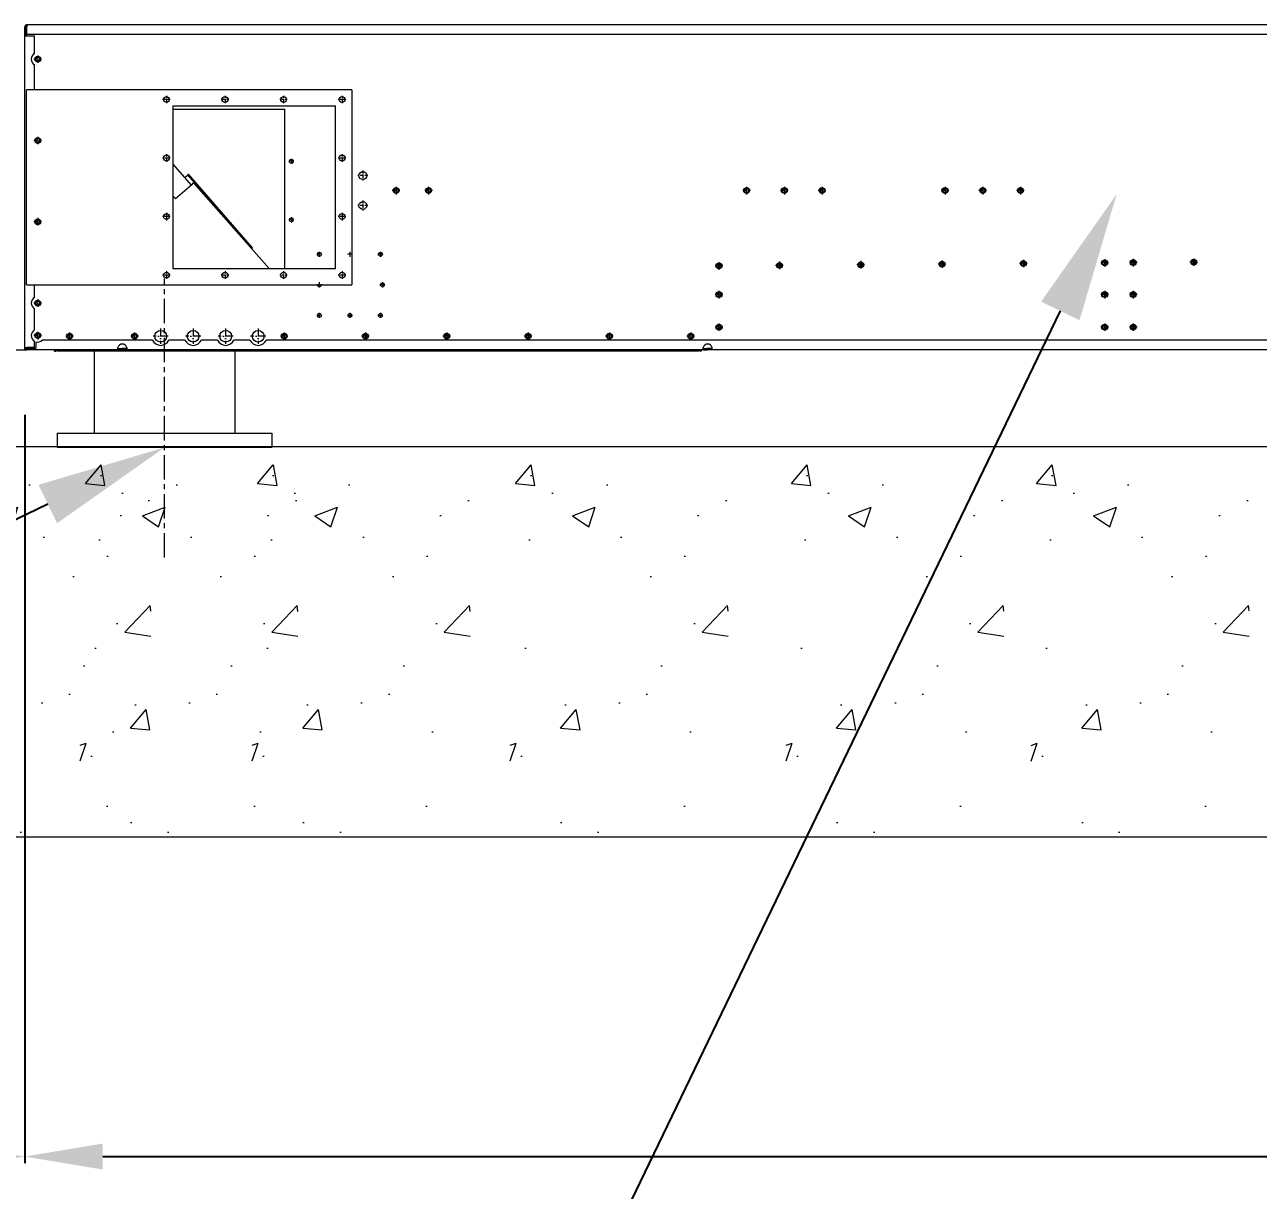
# Model space of a CAD drawing. Header units: millimetres. Extents: x -662849 to 32847, y -140377 to 24217.
# Drawn here: x 12746 to 14642, y 8610 to 10402 of the extents above; entities that cross this region are included whole.
import ezdxf
from ezdxf import colors
from ezdxf.entities.mleader import LeaderData, LeaderLine
from ezdxf.math import Vec2, Vec3

# ---------------------------------------------------------------- set-up
doc = ezdxf.new("R2010")
doc.units = ezdxf.units.MM
doc.linetypes.add('CENTER', pattern=[2, 1.25, -0.25, 0.25, -0.25])
doc.linetypes.add('DASHDOT', pattern=[18.5, 12, -3, 0.5, -3])
for name, color, linetype in [('center', 1, 'CENTER'), ('냉각탑_dim', 1, 'Continuous'), ('냉각탑_기초', 23, 'Continuous')]:
    doc.layers.add(name, color=color, linetype=linetype)
doc.styles.get("Standard").update_dxf_attribs({"font": 'arial.ttf'})
doc.dimstyles.new('1.40', dxfattribs={"dimscale": 20, "dimtxt": 1.5, "dimasz": 1, "dimexe": 0.5, "dimexo": 0.5, "dimgap": 0.5, "dimtad": 1, "dimdec": 0, "dimzin": 0, "dimdsep": 46, "dimtxsty": 'Standard', "dimcen": 0, "dimclrd": 2, "dimclre": 2, "dimclrt": 3, "dimadec": 0, "dimazin": 0, "dimtfac": 1, "dimtdec": 0, "dimtmove": 0, "dimatfit": 0, "dimfxl": 1, "dimtolj": 1, "dimtzin": 0, "dimlwd": -1, "dimlwe": -1, "dimarcsym": 0})

# ---------------------------------------------------------------- blocks, each defined once
blk = doc.blocks.new('*D478')
at = {"color": 2, "transparency": 16777216}
for p, q in [((11745.6, 9802.4), (11745.6, 8652.3)), ((12745.6, 9802.4), (12745.6, 8652.3)), ((11865.6, 8662.3), (12625.6, 8662.3))]:
    blk.add_line(p, q, dxfattribs=at)
for points in [[(11865.6, 8682.3), (11865.6, 8642.3), (11745.6, 8662.3)], [(12625.6, 8682.3), (12625.6, 8642.3), (12745.6, 8662.3)]]:
    blk.add_solid(points, dxfattribs=at)
at = {"layer": 'Defpoints', "color": 0, "transparency": 16777216}
for p in [(11745.6, 9902.4), (12745.6, 9902.4), (12745.6, 8662.3)]:
    blk.add_point(p, dxfattribs=at)
at = {"color": 3, "lineweight": 20, "transparency": 16777216, "insert": (12245.6, 8793.8), "char_height": 140, "attachment_point": 5}
blk.add_mtext('\\A1;1000', dxfattribs=at)
blk = doc.blocks.new('*D479')
at = {"color": 2, "transparency": 16777216}
for p, q in [((12745.6, 9802.4), (12745.6, 8652.3)), ((18145.6, 9802.4), (18145.6, 8652.3)), ((12865.6, 8662.3), (18025.6, 8662.3))]:
    blk.add_line(p, q, dxfattribs=at)
for points in [[(12865.6, 8682.3), (12865.6, 8642.3), (12745.6, 8662.3)], [(18025.6, 8682.3), (18025.6, 8642.3), (18145.6, 8662.3)]]:
    blk.add_solid(points, dxfattribs=at)
at = {"layer": 'Defpoints', "color": 0, "transparency": 16777216}
for p in [(12745.6, 9902.4), (18145.6, 9902.4), (18145.6, 8662.3)]:
    blk.add_point(p, dxfattribs=at)
at = {"color": 3, "lineweight": 20, "transparency": 16777216, "insert": (15445.6, 8793.8), "char_height": 140, "attachment_point": 5}
blk.add_mtext('\\A1;5400', dxfattribs=at)
blk = doc.blocks.new('*D483')
at = {"color": 2, "transparency": 16777216}
for p, q in [((11045.6, 9654), (11045.6, 7954.6)), ((19245.6, 9654), (19245.6, 7954.6)), ((11165.6, 7964.6), (19125.6, 7964.6))]:
    blk.add_line(p, q, dxfattribs=at)
for points in [[(11165.6, 7984.6), (11165.6, 7944.6), (11045.6, 7964.6)], [(19125.6, 7984.6), (19125.6, 7944.6), (19245.6, 7964.6)]]:
    blk.add_solid(points, dxfattribs=at)
at = {"layer": 'Defpoints', "color": 0, "transparency": 16777216}
for p in [(11045.6, 9754), (19245.6, 9754), (19245.6, 7964.6)]:
    blk.add_point(p, dxfattribs=at)
at = {"color": 3, "lineweight": 20, "transparency": 16777216, "insert": (15145.6, 8096.1), "char_height": 140, "attachment_point": 5}
blk.add_mtext('\\A1;8200', dxfattribs=at)
blk = doc.blocks.new('1')
at = {"color": 7, "lineweight": 20, "ltscale": 0.3375}
for p, q in [((12745.6, 10385.4), (12745.6, 10398.9)), ((12747.6, 10398.9), (12747.6, 10385.4)), ((12749.1, 9904.4), (12762.6, 9904.4)), ((12762.6, 9902.4), (12749.1, 9902.4))]:
    blk.add_line(p, q, dxfattribs=at)
at = {"color": 7, "lineweight": 20, "ltscale": 0.05}
for p, q in [((12745.6, 10398.9), (12747.6, 10398.9)), ((12749.1, 9902.4), (12749.1, 9904.4)), ((12888.8, 9902.4), (12888.8, 9904.4)), ((12902.3, 9902.4), (12902.3, 9904.4)), ((13788.8, 9902.4), (13788.8, 9904.4)), ((13802.3, 9902.4), (13802.3, 9904.4)), ((12791.6, 9900.4), (12793.6, 9900.4)), ((13785.6, 9900.4), (13783.6, 9900.4))]:
    blk.add_line(p, q, dxfattribs=at)
at = {"color": 7, "lineweight": 20, "ltscale": 0.0375}
for p, q in [((12747.6, 10398.9), (12749.1, 10398.9)), ((12995.4, 10170.6), (12996.5, 10171.6)), ((12996.5, 10171.6), (12997.6, 10172.6)), ((13094.9, 10058.4), (13096, 10059.4)), ((12749.1, 9904.4), (12749.1, 9905.9))]:
    blk.add_line(p, q, dxfattribs=at)
at = {"color": 7, "lineweight": 20}
for p, q in [((15742.1, 10402.4), (12749.1, 10402.4)), ((12745.6, 9905.9), (12745.6, 10385.4)), ((15304.4, 10387.4), (12749.1, 10387.4)), ((12760.6, 10358.1), (12760.6, 10385.4)), ((12760.6, 10302.4), (12760.6, 10340.7)), ((12748.6, 10002.4), (12748.6, 10302.4)), ((13248.6, 10302.4), (12748.6, 10302.4)), ((13248.6, 10302.4), (13248.6, 10002.4)), ((12973.6, 10277.4), (13223.6, 10277.4)), ((12973.6, 10277.4), (12973.6, 10027.4)), ((12973.6, 10272.4), (13145.6, 10272.4)), ((13145.6, 10027.4), (13145.6, 10272.4)), ((13223.6, 10027.4), (13223.6, 10277.4)), ((12973.6, 10188.1), (13001.7, 10155.7)), ((13094.9, 10058.4), (12996.5, 10171.6)), ((13096, 10059.4), (12997.6, 10172.6)), ((13002.4, 10156.4), (12977.7, 10134.5)), ((13121.7, 10027.4), (13005.4, 10159)), ((12973.6, 10027.4), (13223.6, 10027.4)), ((12748.6, 10002.4), (13248.6, 10002.4)), ((12760.6, 9933.1), (12760.6, 9965.7)), ((12888.8, 9902.4), (12762.6, 9902.4)), ((12941.9, 9917.4), (12772.7, 9917.4)), ((13788.8, 9902.4), (12902.3, 9902.4)), ((12991.9, 9917.4), (12967.2, 9917.4)), ((13041.9, 9917.4), (13017.2, 9917.4)), ((13091.9, 9917.4), (13067.2, 9917.4)), ((15373.9, 9917.4), (13117.2, 9917.4)), ((14688.8, 9902.4), (13802.3, 9902.4)), ((13782.1, 9900.4), (12795.1, 9900.4)), ((12852.6, 9900.4), (12852.6, 9774.4)), ((13068.9, 9900.4), (13068.9, 9774.4)), ((12795.7, 9774.4), (13125.7, 9774.4)), ((12795.7, 9774.4), (12795.7, 9752.4)), ((13125.7, 9774.4), (13125.7, 9752.4)), ((13125.7, 9752.4), (12795.7, 9752.4))]:
    blk.add_line(p, q, dxfattribs=at)
at = {"color": 7, "lineweight": 20, "ltscale": 0.0875}
for p, q in [((12749.1, 10402.4), (12749.1, 10398.9)), ((12745.6, 10385.4), (12749.1, 10385.4)), ((12745.6, 9905.9), (12749.1, 9905.9)), ((12762.6, 9902.4), (12762.6, 9905.9))]:
    blk.add_line(p, q, dxfattribs=at)
at = {"color": 7, "lineweight": 20, "ltscale": 0.2875}
for p, q in [((12749.1, 10387.4), (12749.1, 10398.9)), ((12749.1, 10385.4), (12760.6, 10385.4)), ((12760.6, 9905.9), (12749.1, 9905.9))]:
    blk.add_line(p, q, dxfattribs=at)
at = {"color": 7, "linetype": 'DASHDOT', "lineweight": 20, "ltscale": 0.292499}
for p, q in [((12771.4, 10349.4), (12759.7, 10349.4)), ((12969.4, 10287.4), (12957.7, 10287.4)), ((13059.4, 10287.4), (13047.7, 10287.4)), ((13149.4, 10287.4), (13137.7, 10287.4)), ((13239.4, 10287.4), (13227.7, 10287.4)), ((12771.4, 10224.4), (12759.7, 10224.4)), ((12969.4, 10197.4), (12957.7, 10197.4)), ((13239.4, 10197.4), (13227.7, 10197.4)), ((13322.4, 10147.4), (13310.7, 10147.4)), ((13372.4, 10147.4), (13360.7, 10147.4)), ((13861.4, 10147.4), (13849.7, 10147.4)), ((13919.4, 10147.4), (13907.7, 10147.4)), ((13977.4, 10147.4), (13965.7, 10147.4)), ((14166.4, 10147.4), (14154.7, 10147.4)), ((14224.4, 10147.4), (14212.7, 10147.4)), ((14282.4, 10147.4), (14270.7, 10147.4)), ((12771.4, 10099.4), (12759.7, 10099.4)), ((12969.4, 10107.4), (12957.7, 10107.4)), ((13239.4, 10107.4), (13227.7, 10107.4)), ((14161.9, 10034.3), (14150.2, 10034.3)), ((14286.9, 10035.3), (14275.2, 10035.3)), ((14411.9, 10036.2), (14400.2, 10036.2)), ((14455.9, 10036.6), (14444.2, 10036.6)), ((14548.9, 10037.3), (14537.2, 10037.3)), ((12969.4, 10017.4), (12957.7, 10017.4)), ((13059.4, 10017.4), (13047.7, 10017.4)), ((13149.4, 10017.4), (13137.7, 10017.4)), ((13239.4, 10017.4), (13227.7, 10017.4)), ((13818.9, 10031.6), (13807.2, 10031.6)), ((13911.9, 10032.3), (13900.2, 10032.3)), ((14036.9, 10033.3), (14025.2, 10033.3)), ((13818.9, 9987.4), (13807.2, 9987.4)), ((14411.9, 9987.4), (14400.2, 9987.4)), ((14455.9, 9987.4), (14444.2, 9987.4)), ((12771.4, 9974.4), (12759.7, 9974.4)), ((12771.4, 9924.4), (12759.7, 9924.4)), ((12820.4, 9923.4), (12808.7, 9923.4)), ((12920.4, 9923.4), (12908.7, 9923.4)), ((13150.4, 9923.4), (13138.7, 9923.4)), ((13275.4, 9923.4), (13263.7, 9923.4)), ((13400.4, 9923.4), (13388.7, 9923.4)), ((13525.4, 9923.4), (13513.7, 9923.4)), ((13650.4, 9923.4), (13638.7, 9923.4)), ((13775.4, 9923.4), (13763.7, 9923.4)), ((13818.9, 9937.4), (13807.2, 9937.4)), ((14411.9, 9937.4), (14400.2, 9937.4)), ((14455.9, 9937.4), (14444.2, 9937.4))]:
    blk.add_line(p, q, dxfattribs=at)
at = {"color": 7, "linetype": 'DASHDOT', "lineweight": 20, "ltscale": 0.2925}
for p, q in [((12765.6, 10355.2), (12765.6, 10343.5)), ((12963.6, 10293.2), (12963.6, 10281.5)), ((13053.6, 10293.2), (13053.6, 10281.5)), ((13143.6, 10293.2), (13143.6, 10281.5)), ((13233.6, 10293.2), (13233.6, 10281.5)), ((12765.6, 10230.2), (12765.6, 10218.5)), ((12963.6, 10203.2), (12963.6, 10191.5)), ((13233.6, 10203.2), (13233.6, 10191.5)), ((13316.6, 10153.2), (13316.6, 10141.5)), ((13366.6, 10153.2), (13366.6, 10141.5)), ((13855.6, 10153.2), (13855.6, 10141.5)), ((13913.6, 10153.2), (13913.6, 10141.5)), ((13971.6, 10153.2), (13971.6, 10141.5)), ((14160.6, 10153.2), (14160.6, 10141.5)), ((14218.6, 10153.2), (14218.6, 10141.5)), ((14276.6, 10153.2), (14276.6, 10141.5)), ((12963.6, 10113.2), (12963.6, 10101.5)), ((13233.6, 10113.2), (13233.6, 10101.5)), ((12765.6, 10105.2), (12765.6, 10093.5)), ((13813.1, 10037.4), (13813.1, 10025.7)), ((13906.1, 10038.1), (13906.1, 10026.4)), ((14031.1, 10039.1), (14031.1, 10027.4)), ((14156.1, 10040.1), (14156.1, 10028.4)), ((14281.1, 10041.1), (14281.1, 10029.4)), ((14406.1, 10042), (14406.1, 10030.3)), ((14450.1, 10042.4), (14450.1, 10030.7)), ((14543.1, 10043.1), (14543.1, 10031.4)), ((12963.6, 10023.2), (12963.6, 10011.5)), ((13053.6, 10023.2), (13053.6, 10011.5)), ((13143.6, 10023.2), (13143.6, 10011.5)), ((13233.6, 10023.2), (13233.6, 10011.5)), ((12765.6, 9980.2), (12765.6, 9968.5)), ((13813.1, 9993.2), (13813.1, 9981.5)), ((14406.1, 9993.2), (14406.1, 9981.5)), ((14450.1, 9993.2), (14450.1, 9981.5)), ((13813.1, 9943.2), (13813.1, 9931.5)), ((14406.1, 9943.2), (14406.1, 9931.5)), ((14450.1, 9943.2), (14450.1, 9931.5)), ((12765.6, 9930.2), (12765.6, 9918.5)), ((12814.6, 9929.2), (12814.6, 9917.5)), ((12914.6, 9929.2), (12914.6, 9917.5)), ((13144.6, 9929.2), (13144.6, 9917.5)), ((13269.6, 9929.2), (13269.6, 9917.5)), ((13394.6, 9929.2), (13394.6, 9917.5)), ((13519.6, 9929.2), (13519.6, 9917.5)), ((13644.6, 9929.2), (13644.6, 9917.5)), ((13769.6, 9929.2), (13769.6, 9917.5))]:
    blk.add_line(p, q, dxfattribs=at)
at = {"color": 7, "linetype": 'DASHDOT', "lineweight": 20, "ltscale": 0.195001}
for p, q in [((13159.5, 10192.4), (13151.7, 10192.4)), ((13159.5, 10102.4), (13151.7, 10102.4)), ((13202.5, 10049.4), (13194.7, 10049.4)), ((13249.5, 10049.4), (13241.7, 10049.4)), ((13296.5, 10049.4), (13288.7, 10049.4)), ((14159.5, 10034.3), (14151.7, 10034.3)), ((14409.5, 10036.2), (14401.7, 10036.2)), ((14453.5, 10036.6), (14445.7, 10036.6)), ((14546.5, 10037.3), (14538.7, 10037.3)), ((13816.5, 10031.6), (13808.7, 10031.6)), ((13909.5, 10032.3), (13901.7, 10032.3)), ((14034.5, 10033.3), (14026.7, 10033.3)), ((13202.5, 10002.4), (13194.7, 10002.4)), ((13299.5, 10002.4), (13291.7, 10002.4)), ((13816.5, 9987.4), (13808.7, 9987.4)), ((14409.5, 9987.4), (14401.7, 9987.4)), ((14453.5, 9987.4), (14445.7, 9987.4)), ((13202.5, 9955.4), (13194.7, 9955.4)), ((13249.5, 9955.4), (13241.7, 9955.4)), ((13296.5, 9955.4), (13288.7, 9955.4)), ((13816.5, 9937.4), (13808.7, 9937.4)), ((14409.5, 9937.4), (14401.7, 9937.4)), ((14453.5, 9937.4), (14445.7, 9937.4))]:
    blk.add_line(p, q, dxfattribs=at)
at = {"color": 7, "linetype": 'DASHDOT', "lineweight": 20, "ltscale": 0.195}
for p, q in [((13155.6, 10196.3), (13155.6, 10188.5)), ((13155.6, 10106.3), (13155.6, 10098.5)), ((13198.6, 10053.3), (13198.6, 10045.5)), ((13245.6, 10053.3), (13245.6, 10045.5)), ((13292.6, 10053.3), (13292.6, 10045.5)), ((13812.6, 10035.5), (13812.6, 10027.7)), ((13905.6, 10036.2), (13905.6, 10028.4)), ((14030.6, 10037.2), (14030.6, 10029.4)), ((14155.6, 10038.2), (14155.6, 10030.4)), ((14280.6, 10039.1), (14280.6, 10031.3)), ((14405.6, 10040.1), (14405.6, 10032.3)), ((14449.6, 10040.5), (14449.6, 10032.7)), ((14542.6, 10041.2), (14542.6, 10033.4)), ((13198.6, 10006.3), (13198.6, 9998.5)), ((13295.6, 10006.3), (13295.6, 9998.5)), ((13812.6, 9991.3), (13812.6, 9983.5)), ((14405.6, 9991.3), (14405.6, 9983.5)), ((14449.6, 9991.3), (14449.6, 9983.5)), ((13198.6, 9959.3), (13198.6, 9951.5)), ((13245.6, 9959.3), (13245.6, 9951.5)), ((13292.6, 9959.3), (13292.6, 9951.5)), ((13812.6, 9941.3), (13812.6, 9933.5)), ((14405.6, 9941.3), (14405.6, 9933.5)), ((14449.6, 9941.3), (14449.6, 9933.5))]:
    blk.add_line(p, q, dxfattribs=at)
at = {"color": 7, "lineweight": 20, "ltscale": 0.125001}
blk.add_line((12991.6, 10167.3), (12995.4, 10170.6), dxfattribs=at)
at = {"color": 7, "linetype": 'DASHDOT', "lineweight": 20, "ltscale": 0.389996}
for p, q in [((13273.4, 10170.4), (13257.8, 10170.4)), ((13273.4, 10124.4), (13257.8, 10124.4))]:
    blk.add_line(p, q, dxfattribs=at)
at = {"color": 7, "linetype": 'DASHDOT', "lineweight": 20, "ltscale": 0.389999}
blk.add_line((13265.6, 10178.2), (13265.6, 10162.6), dxfattribs=at)
at = {"color": 7, "lineweight": 20, "ltscale": 0.1}
blk.add_line((13002.4, 10156.4), (13005.4, 10159), dxfattribs=at)
at = {"color": 7, "lineweight": 20, "ltscale": 0.157289}
blk.add_line((12977.7, 10134.5), (12973.6, 10139.3), dxfattribs=at)
at = {"color": 7, "lineweight": 20, "ltscale": 0.1554}
blk.add_line((12977.7, 10134.5), (12973.6, 10139.2), dxfattribs=at)
at = {"color": 7, "linetype": 'DASHDOT', "lineweight": 20, "ltscale": 0.39}
blk.add_line((13265.6, 10132.2), (13265.6, 10116.6), dxfattribs=at)
at = {"color": 7, "lineweight": 20, "ltscale": 0.15}
for p, q in [((12765.6, 10096.4), (12765.6, 10102.4)), ((12765.6, 9921.4), (12765.6, 9927.4))]:
    blk.add_line(p, q, dxfattribs=at)
at = {"color": 7, "lineweight": 20, "ltscale": 0.010428}
blk.add_line((13094.6, 10058.1), (13094.9, 10058.4), dxfattribs=at)
at = {"color": 7, "linetype": 'DASHDOT', "lineweight": 20, "ltscale": 0.194998}
blk.add_line((14284.5, 10035.2), (14276.7, 10035.2), dxfattribs=at)
at = {"color": 7, "lineweight": 20, "ltscale": 0.483494}
blk.add_line((12760.6, 9983.1), (12760.6, 10002.4), dxfattribs=at)
at = {"color": 7, "linetype": 'DASHDOT', "lineweight": 20}
for p, q in [((12966.3, 9923.4), (12942.9, 9923.4)), ((12954.6, 9935.1), (12954.6, 9911.7)), ((13016.3, 9923.4), (12992.9, 9923.4)), ((13004.6, 9935.1), (13004.6, 9911.7)), ((13066.3, 9923.4), (13042.9, 9923.4)), ((13054.6, 9935.1), (13054.6, 9911.7)), ((13116.3, 9923.4), (13092.9, 9923.4)), ((13104.6, 9935.1), (13104.6, 9911.7))]:
    blk.add_line(p, q, dxfattribs=at)
at = {"lineweight": 20}
for p, q in [((11745.6, 9902.4), (12745.6, 9902.4)), ((12745.6, 9902.4), (12745.6, 9905.9)), ((12745.6, 9902.4), (12749.1, 9902.4)), ((18145.6, 9902.4), (13245.6, 9902.4)), ((11045.6, 9754), (19245.6, 9754))]:
    blk.add_line(p, q, dxfattribs=at)
at = {"color": 7, "lineweight": 20, "ltscale": 0.245994}
blk.add_line((12760.6, 9905.9), (12760.6, 9915.7), dxfattribs=at)
at = {"color": 7, "lineweight": 20, "ltscale": 0.224015}
blk.add_line((12762.6, 9914.9), (12762.6, 9905.9), dxfattribs=at)
at = {"color": 7, "lineweight": 20, "ltscale": 0.050016}
for p, q in [((12791.6, 9900.4), (12791.6, 9902.4)), ((12793.6, 9900.4), (12793.6, 9902.4))]:
    blk.add_line(p, q, dxfattribs=at)
at = {"color": 7, "lineweight": 20, "ltscale": 0.049866}
for p, q in [((12795.1, 9902.4), (12795.1, 9900.4)), ((13782.1, 9902.4), (13782.1, 9900.4))]:
    blk.add_line(p, q, dxfattribs=at)
at = {"color": 7, "lineweight": 20, "ltscale": 0.169248}
for p, q in [((12888.8, 9904.4), (12895.6, 9904.4)), ((12888.8, 9902.4), (12895.6, 9902.4)), ((12902.3, 9904.4), (12895.6, 9904.4)), ((12902.3, 9902.4), (12895.6, 9902.4)), ((13788.8, 9904.4), (13795.6, 9904.4)), ((13788.8, 9902.4), (13795.6, 9902.4)), ((13802.3, 9904.4), (13795.6, 9904.4)), ((13802.3, 9902.4), (13795.6, 9902.4))]:
    blk.add_line(p, q, dxfattribs=at)
at = {"color": 7, "lineweight": 20, "ltscale": 0.050015}
for p, q in [((13783.6, 9902.4), (13783.6, 9900.4)), ((13785.6, 9902.4), (13785.6, 9900.4))]:
    blk.add_line(p, q, dxfattribs=at)
at = {"color": 7, "lineweight": 20}
for centre, radius in [((12765.6, 10349.4), 4.5), ((12765.6, 10349.4), 3), ((12963.6, 10287.4), 4.5), ((13053.6, 10287.4), 4.5), ((13143.6, 10287.4), 4.5), ((13233.6, 10287.4), 4.5), ((12765.6, 10224.4), 4.5), ((12765.6, 10224.4), 3), ((12963.6, 10197.4), 4.5), ((13155.6, 10192.4), 3), ((13233.6, 10197.4), 4.5), ((13265.6, 10170.4), 6), ((13316.6, 10147.4), 4.5), ((13316.6, 10147.4), 3), ((13366.6, 10147.4), 4.5), ((13366.6, 10147.4), 3), ((13855.6, 10147.4), 4.5), ((13855.6, 10147.4), 3), ((13913.6, 10147.4), 4.5), ((13913.6, 10147.4), 3), ((13971.6, 10147.4), 4.5), ((13971.6, 10147.4), 3), ((14160.6, 10147.4), 4.5), ((14160.6, 10147.4), 3), ((14218.6, 10147.4), 4.5), ((14218.6, 10147.4), 3), ((14276.6, 10147.4), 4.5), ((14276.6, 10147.4), 3), ((13265.6, 10124.4), 6), ((12963.6, 10107.4), 4.5), ((13233.6, 10107.4), 4.5), ((12765.6, 10099.4), 4.5), ((12765.6, 10099.4), 3), ((13155.6, 10102.4), 3), ((13198.6, 10049.4), 3), ((13292.6, 10049.4), 3), ((13813.1, 10031.6), 4.5), ((13812.6, 10031.6), 3), ((13906.1, 10032.3), 4.5), ((13905.6, 10032.3), 3), ((14031.1, 10033.3), 4.5), ((14030.6, 10033.3), 3), ((14156.1, 10034.3), 4.5), ((14155.6, 10034.3), 3), ((14281.1, 10035.3), 4.5), ((14280.6, 10035.2), 3), ((14406.1, 10036.2), 4.5), ((14405.6, 10036.2), 3), ((14450.1, 10036.6), 4.5), ((14449.6, 10036.6), 3), ((14543.1, 10037.3), 4.5), ((14542.6, 10037.3), 3), ((12963.6, 10017.4), 4.5), ((13053.6, 10017.4), 4.5), ((13143.6, 10017.4), 4.5), ((13233.6, 10017.4), 4.5), ((13295.6, 10002.4), 3), ((12765.6, 9974.4), 4.5), ((12765.6, 9974.4), 3), ((13813.1, 9987.4), 4.5), ((13812.6, 9987.4), 3), ((14406.1, 9987.4), 4.5), ((14405.6, 9987.4), 3), ((14450.1, 9987.4), 4.5), ((14449.6, 9987.4), 3), ((13198.6, 9955.4), 3), ((13245.6, 9955.4), 3), ((13292.6, 9955.4), 3), ((13813.1, 9937.4), 4.5), ((13812.6, 9937.4), 3), ((14406.1, 9937.4), 4.5), ((14405.6, 9937.4), 3), ((14450.1, 9937.4), 4.5), ((14449.6, 9937.4), 3), ((12765.6, 9924.4), 4.5), ((12765.6, 9924.4), 3), ((12814.6, 9923.4), 4.5), ((12814.6, 9923.4), 3), ((12914.6, 9923.4), 4.5), ((12914.6, 9923.4), 3), ((12954.6, 9923.4), 9), ((13004.6, 9923.4), 9), ((13054.6, 9923.4), 9), ((13104.6, 9923.4), 9), ((13144.6, 9923.4), 4.5), ((13144.6, 9923.4), 3), ((13269.6, 9923.4), 4.5), ((13269.6, 9923.4), 3), ((13394.6, 9923.4), 4.5), ((13394.6, 9923.4), 3), ((13519.6, 9923.4), 4.5), ((13519.6, 9923.4), 3), ((13644.6, 9923.4), 4.5), ((13644.6, 9923.4), 3), ((13769.6, 9923.4), 4.5), ((13769.6, 9923.4), 3)]:
    blk.add_circle(centre, radius, dxfattribs=at)
for centre, radius, start, end in [((12749.1, 10398.9), 3.5, 90, 180), ((12749.1, 10398.9), 1.5, 90, 180), ((12765.6, 10349.4), 10, 120, 240), ((13245.6, 10049.4), 3, 359.7382, 0.2618), ((13198.6, 10002.4), 3, 180, 0), ((12765.6, 9974.4), 10, 120, 240), ((12765.6, 9924.4), 10, 120, 240), ((12749.1, 9905.9), 3.5, 180, 270), ((12749.1, 9905.9), 1.5, 180, 270), ((12765.6, 9924.4), 10, 252.5424, 315.573), ((12784.1, 9905.9), 3.5, 270, 270.245), ((12793.1, 9905.9), 3.5, 269.755, 270), ((12895.6, 9904.4), 7, 12.3736, 167.6264), ((12954.6, 9923.4), 14, 205.3769, 334.6231), ((13004.6, 9923.4), 14, 205.3769, 334.6231), ((13054.6, 9923.4), 14, 205.3769, 334.6231), ((13104.6, 9923.4), 14, 205.3769, 334.6231), ((13786.1, 9905.9), 3.5, 270, 270.245), ((13795.6, 9904.4), 7, 12.3736, 167.6264), ((13783.8, 9903.4), 18.8, 0.553, 7.5903), ((13830.1, 9905.9), 3.5, 270, 270.245), ((14388.1, 9905.9), 3.5, 269.755, 270), ((14423.1, 9905.9), 3.5, 270, 270.245), ((14432.1, 9905.9), 3.5, 269.755, 270), ((14467.1, 9905.9), 3.5, 270, 270.245)]:
    blk.add_arc(centre, radius, start, end, dxfattribs=at)
for points in [[(12888.6, 9903.6), (12888.6, 9904), (12888.6, 9904.4), (12888.6, 9904.9), (12888.7, 9905.4), (12888.7, 9905.9)], [(12888.6, 9904.6), (12888.6, 9904.5), (12888.7, 9904.5), (12888.7, 9904.4), (12888.7, 9904.4), (12888.8, 9904.4)], [(12902.5, 9904.6), (12902.5, 9904.5), (12902.5, 9904.5), (12902.4, 9904.4), (12902.4, 9904.4), (12902.3, 9904.4)], [(12902.4, 9905.9), (12902.5, 9905.4), (12902.5, 9904.9), (12902.6, 9904.4), (12902.6, 9904), (12902.6, 9903.6)], [(13788.6, 9903.6), (13788.6, 9904), (13788.6, 9904.4), (13788.6, 9904.9), (13788.7, 9905.4), (13788.7, 9905.9)], [(13788.6, 9904.6), (13788.6, 9904.5), (13788.7, 9904.5), (13788.7, 9904.4), (13788.7, 9904.4), (13788.8, 9904.4)], [(13802.5, 9904.6), (13802.5, 9904.5), (13802.5, 9904.5), (13802.4, 9904.4), (13802.4, 9904.4), (13802.3, 9904.4)]]:
    blk.add_open_spline(points, degree=5, dxfattribs=at)
for points in [[(12888.6, 9903.6), (12888.6, 9903.2), (12888.6, 9902.9), (12888.6, 9902.7), (12888.7, 9902.5), (12888.8, 9902.4), (12888.8, 9902.4), (12888.8, 9902.4), (12888.8, 9902.4)], [(12902.6, 9903.6), (12902.6, 9903.2), (12902.6, 9902.9), (12902.5, 9902.7), (12902.5, 9902.5), (12902.4, 9902.4), (12902.4, 9902.4), (12902.4, 9902.4), (12902.3, 9902.4)], [(13788.6, 9903.6), (13788.6, 9903.2), (13788.6, 9902.9), (13788.6, 9902.7), (13788.7, 9902.5), (13788.8, 9902.4), (13788.8, 9902.4), (13788.8, 9902.4), (13788.8, 9902.4)], [(13802.6, 9903.6), (13802.6, 9903.2), (13802.6, 9902.9), (13802.5, 9902.7), (13802.5, 9902.5), (13802.4, 9902.4), (13802.4, 9902.4), (13802.4, 9902.4), (13802.3, 9902.4)]]:
    blk.add_open_spline(points, degree=5, knots=[0, 0, 0, 0, 0, 0, 3.902586, 3.902586, 3.902586, 4.80152, 4.80152, 4.80152, 4.80152, 4.80152, 4.80152], dxfattribs=at)

msp = doc.modelspace()

# ---------------------------------------------------------------- hatches: boundary and pattern name
at = {"layer": '냉각탑_기초', "lineweight": 20, "ltscale": 30}
h = msp.add_hatch(dxfattribs=at)
h.set_pattern_fill('AR-CONC', color=256, scale=50, style=0)
h.set_pattern_definition([(50, (-1989.2, -6787.28), (358.63, -31.376), [37.5, -412.5]), (355, (-1989.2, -6787.28), (-69.3757, 376.096), [30, -330]), (100.4514, (-1959.32, -6789.9), (289.2547, 344.72), [31.87, -350.571]), (46.1842, (-1989.2, -6687.3), (533.6205, -82.7595), [56.25, -618.75]), (96.6356, (-1944.74, -6694.2), (467.331, 487.059), [47.805, -525.856]), (351.1842, (-1989.2, -6687.3), (467.331, 487.059), [45, -495]), (21, (-1939.2, -6712.28), (298.4535, -201.3094), [37.5, -412.5]), (326, (-1939.2, -6712.28), (121.6577, 362.575), [30, -330]), (71.4514, (-1914.33, -6729.05), (420.1113, 161.265), [31.87, -350.571]), (37.5, (-1989.2, -6787.28), (6.0799, 166.4469), [0, -326, 0, -335, 0, -331.25]), (7.5, (-1989.2, -6787.28), (131.5348, 197.2059), [0, -191, 0, -318.5, 0, -126.25]), (327.5, (-2100.7, -6787.28), (266.9112, -11.2774), [0, -125, 0, -390, 0, -517.5]), (317.5, (-2150.7, -6787.28), (291.593, 50.0525), [0, -162.5, 0, -259, 0, -367.5])])
h.paths.add_polyline_path([(12939.3, 9754), (12604.3, 9754), (12604.3, 9154), (12939.3, 9154)])
h = msp.add_hatch(dxfattribs=at)
h.set_pattern_fill('AR-CONC', color=256, scale=50, style=0)
h.set_pattern_definition([(50, (-1762.74, -6787.28), (358.63, -31.376), [37.5, -412.5]), (355, (-1762.74, -6787.28), (-69.3757, 376.096), [30, -330]), (100.4514, (-1732.86, -6789.9), (289.2547, 344.72), [31.87, -350.571]), (46.1842, (-1762.74, -6687.3), (533.6205, -82.7595), [56.25, -618.75]), (96.6356, (-1718.27, -6694.2), (467.331, 487.059), [47.805, -525.856]), (351.1842, (-1762.74, -6687.3), (467.331, 487.059), [45, -495]), (21, (-1712.74, -6712.28), (298.4535, -201.3094), [37.5, -412.5]), (326, (-1712.74, -6712.28), (121.6577, 362.575), [30, -330]), (71.4514, (-1687.87, -6729.05), (420.1113, 161.265), [31.87, -350.571]), (37.5, (-1762.74, -6787.28), (6.0799, 166.4469), [0, -326, 0, -335, 0, -331.25]), (7.5, (-1762.74, -6787.28), (131.5348, 197.2059), [0, -191, 0, -318.5, 0, -126.25]), (327.5, (-1874.24, -6787.28), (266.9112, -11.2774), [0, -125, 0, -390, 0, -517.5]), (317.5, (-1924.24, -6787.28), (291.593, 50.0525), [0, -162.5, 0, -259, 0, -367.5])])
h.paths.add_polyline_path([(13165.8, 9754), (12830.8, 9754), (12830.8, 9154), (13165.8, 9154)])
h = msp.add_hatch(dxfattribs=at)
h.set_pattern_fill('AR-CONC', color=256, scale=50, style=0)
h.set_pattern_definition([(50, (-1497.95, -6787.28), (358.63, -31.376), [37.5, -412.5]), (355, (-1497.95, -6787.28), (-69.3757, 376.096), [30, -330]), (100.4514, (-1468.06, -6789.9), (289.2547, 344.72), [31.87, -350.571]), (46.1842, (-1497.95, -6687.3), (533.6205, -82.7595), [56.25, -618.75]), (96.6356, (-1453.5, -6694.2), (467.331, 487.059), [47.805, -525.856]), (351.1842, (-1497.95, -6687.3), (467.331, 487.059), [45, -495]), (21, (-1447.95, -6712.28), (298.4535, -201.3094), [37.5, -412.5]), (326, (-1447.95, -6712.28), (121.6577, 362.575), [30, -330]), (71.4514, (-1423.08, -6729.05), (420.1113, 161.265), [31.87, -350.571]), (37.5, (-1497.95, -6787.28), (6.0799, 166.4469), [0, -326, 0, -335, 0, -331.25]), (7.5, (-1497.95, -6787.28), (131.5348, 197.2059), [0, -191, 0, -318.5, 0, -126.25]), (327.5, (-1609.45, -6787.28), (266.9112, -11.2774), [0, -125, 0, -390, 0, -517.5]), (317.5, (-1659.45, -6787.28), (291.593, 50.0525), [0, -162.5, 0, -259, 0, -367.5])])
h.paths.add_polyline_path([(13430.6, 9754), (13095.6, 9754), (13095.6, 9154), (13430.6, 9154)])
h = msp.add_hatch(dxfattribs=at)
h.set_pattern_fill('AR-CONC', color=256, scale=50, style=0)
h.set_pattern_definition([(50, (-1101.5, -6787.28), (358.63, -31.376), [37.5, -412.5]), (355, (-1101.5, -6787.28), (-69.3757, 376.096), [30, -330]), (100.4514, (-1071.6, -6789.9), (289.2547, 344.72), [31.87, -350.571]), (46.1842, (-1101.5, -6687.3), (533.6205, -82.7595), [56.25, -618.75]), (96.6356, (-1057.03, -6694.2), (467.331, 487.059), [47.805, -525.856]), (351.1842, (-1101.5, -6687.3), (467.331, 487.059), [45, -495]), (21, (-1051.5, -6712.28), (298.4535, -201.3094), [37.5, -412.5]), (326, (-1051.5, -6712.28), (121.6577, 362.575), [30, -330]), (71.4514, (-1026.63, -6729.05), (420.1113, 161.265), [31.87, -350.571]), (37.5, (-1101.5, -6787.28), (6.0799, 166.4469), [0, -326, 0, -335, 0, -331.25]), (7.5, (-1101.5, -6787.28), (131.5348, 197.2059), [0, -191, 0, -318.5, 0, -126.25]), (327.5, (-1213, -6787.28), (266.9112, -11.2774), [0, -125, 0, -390, 0, -517.5]), (317.5, (-1263, -6787.28), (291.593, 50.0525), [0, -162.5, 0, -259, 0, -367.5])])
h.paths.add_polyline_path([(13827, 9754), (13492, 9754), (13492, 9154), (13827, 9154)])
h = msp.add_hatch(dxfattribs=at)
h.set_pattern_fill('AR-CONC', color=256, scale=50, style=0)
h.set_pattern_definition([(50, (-677.32, -6787.28), (358.63, -31.376), [37.5, -412.5]), (355, (-677.32, -6787.28), (-69.3757, 376.096), [30, -330]), (100.4514, (-647.44, -6789.9), (289.2547, 344.72), [31.87, -350.571]), (46.1842, (-677.3, -6687.3), (533.6205, -82.7595), [56.25, -618.75]), (96.6356, (-632.85, -6694.2), (467.331, 487.059), [47.805, -525.856]), (351.1842, (-677.3, -6687.3), (467.331, 487.059), [45, -495]), (21, (-627.32, -6712.28), (298.4535, -201.3094), [37.5, -412.5]), (326, (-627.32, -6712.28), (121.6577, 362.575), [30, -330]), (71.4514, (-602.45, -6729.05), (420.1113, 161.265), [31.87, -350.571]), (37.5, (-677.32, -6787.28), (6.0799, 166.4469), [0, -326, 0, -335, 0, -331.25]), (7.5, (-677.32, -6787.28), (131.5348, 197.2059), [0, -191, 0, -318.5, 0, -126.25]), (327.5, (-788.82, -6787.28), (266.9112, -11.2774), [0, -125, 0, -390, 0, -517.5]), (317.5, (-838.82, -6787.28), (291.593, 50.0525), [0, -162.5, 0, -259, 0, -367.5])])
h.paths.add_polyline_path([(14251.2, 9754), (13916.2, 9754), (13916.2, 9154), (14251.2, 9154)])
h = msp.add_hatch(dxfattribs=at)
h.set_pattern_fill('AR-CONC', color=256, scale=50, style=0)
h.set_pattern_definition([(50, (-300.28, -6787.28), (358.63, -31.376), [37.5, -412.5]), (355, (-300.28, -6787.28), (-69.3757, 376.096), [30, -330]), (100.4514, (-270.4, -6789.9), (289.2547, 344.72), [31.87, -350.571]), (46.1842, (-300.28, -6687.3), (533.6205, -82.7595), [56.25, -618.75]), (96.6356, (-255.8, -6694.2), (467.331, 487.059), [47.805, -525.856]), (351.1842, (-300.3, -6687.3), (467.331, 487.059), [45, -495]), (21, (-250.28, -6712.28), (298.4535, -201.3094), [37.5, -412.5]), (326, (-250.28, -6712.28), (121.6577, 362.575), [30, -330]), (71.4514, (-225.4, -6729.05), (420.1113, 161.265), [31.87, -350.571]), (37.5, (-300.28, -6787.28), (6.0799, 166.4469), [0, -326, 0, -335, 0, -331.25]), (7.5, (-300.28, -6787.28), (131.5348, 197.2059), [0, -191, 0, -318.5, 0, -126.25]), (327.5, (-411.78, -6787.28), (266.9112, -11.2774), [0, -125, 0, -390, 0, -517.5]), (317.5, (-461.78, -6787.28), (291.593, 50.0525), [0, -162.5, 0, -259, 0, -367.5])])
h.paths.add_polyline_path([(14628.2, 9754), (14293.2, 9754), (14293.2, 9154), (14628.2, 9154)])

# ---------------------------------------------------------------- linework, layer by layer
at = {"layer": 'center', "lineweight": 20, "ltscale": 30}
msp.add_line((12960.7, 9583.3), (12960.7, 10012.3), dxfattribs=at)
at = {"layer": '냉각탑_기초', "lineweight": 20, "ltscale": 30}
for p, q in [((10895.6, 9754), (19395.6, 9754)), ((10709.1, 9154), (19839.2, 9154))]:
    msp.add_line(p, q, dxfattribs=at)

# ---------------------------------------------------------------- block references
msp.add_blockref('1', (0, 0))

# ---------------------------------------------------------------- dimensions: what is measured, and where the dimension line sits
at = {"lineweight": 20}
for base, p1, p2, picture, middle in [((12745.6, 8662.3), (11745.6, 9902.4), (12745.6, 9902.4), '*D478', (12245.6, 8793.8)), ((18145.6, 8662.3), (12745.6, 9902.4), (18145.6, 9902.4), '*D479', (15445.6, 8793.8)), ((19245.6, 7964.6), (11045.6, 9754), (19245.6, 9754), '*D483', (15145.6, 8096.1))]:
    dim = msp.add_linear_dim(base=base, p1=p1, p2=p2, dimstyle='1.40', override={"dimtxt": 7, "dimasz": 6, "dimexo": 5, "dimgap": 3}, dxfattribs=at)
    dim.commit()
    dim.dimension.update_dxf_attribs({"geometry": picture, "text_midpoint": middle})

# ---------------------------------------------------------------- leaders
at = {"layer": '냉각탑_dim', "lineweight": 20}
ml = msp.add_multileader_mtext('Standard', dxfattribs=at)
ml.set_content('')
ml.set_leader_properties(color=256)
ml.build(insert=Vec2(0, 0))
ml.multileader.update_dxf_attribs({"text_right_attachment_type": 6, "dogleg_length": 5, "arrow_head_size": 199.5, "scale": 30})
ctx = ml.context
ctx.base_point, ctx.scale, ctx.char_height, ctx.arrow_head_size, ctx.landing_gap_size, ctx.plane_origin = Vec3(12911.7, 7420.7), 30, 7.18, 199.5, 3.59, Vec3(14554.7, 8645)
ctx.right_attachment, ctx.text_align_type = 6, 2
notes = []
notes.append((ctx, [(0, (1, 1, 0), (13111.2, 7420.7), (-1, 0), 199.5, [(0, [(14424.6, 10142)], 0, [])])]))
ctx.mtext, ml.multileader.dxf.content_type = None, 0
ml = msp.add_multileader_mtext('Standard', dxfattribs=at)
ml.set_content('')
ml.set_leader_properties(color=256)
ml.build(insert=Vec2(0, 0))
ml.multileader.update_dxf_attribs({"text_right_attachment_type": 6, "dogleg_length": 5, "arrow_head_size": 199.5, "scale": 30})
ctx = ml.context
ctx.base_point, ctx.scale, ctx.char_height, ctx.arrow_head_size, ctx.landing_gap_size, ctx.plane_origin = Vec3(10556.4, 8685.1), 30, 7.18, 199.5, 3.59, Vec3(13090.8, 8255.5)
ctx.right_attachment, ctx.text_align_type = 6, 2
notes.append((ctx, [(0, (1, 1, 0), (10755.9, 8685.1), (-1, 0), 199.5, [(0, [(12960.7, 9752.4)], 0, [])])]))
ctx.mtext, ml.multileader.dxf.content_type = None, 0
for ctx, leaders in notes:
    for number, flags, end, landing, length, lines in leaders:
        leader = LeaderData()
        leader.index, (leader.has_last_leader_line, leader.has_dogleg_vector, leader.attachment_direction) = number, flags
        leader.last_leader_point, leader.dogleg_vector, leader.dogleg_length = Vec3(end), Vec3(landing), length
        for number, points, colour, breaks in lines:
            line = LeaderLine()
            line.index, line.vertices, line.color, line.breaks = number, Vec3.list(points), colors.encode_raw_color(colour), breaks
            leader.lines.append(line)
        ctx.leaders.append(leader)

doc.saveas('drawing.dxf')
